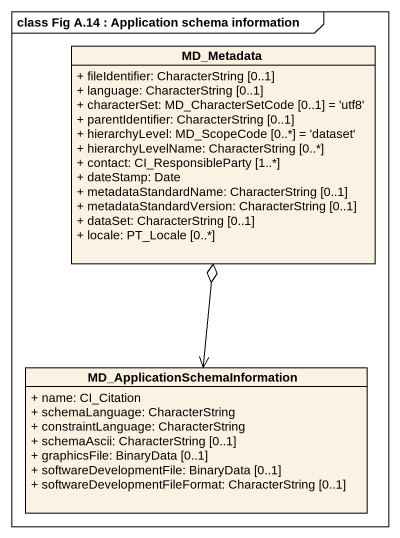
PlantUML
@startuml
mainframe class Fig A.14 : Application schema information
hide circle
hide empty members
skinparam classAttributeIconSize 0
class MD_Metadata {
  + fileIdentifier: CharacterString [0..1]
  + language: CharacterString [0..1]
  + characterSet: MD_CharacterSetCode [0..1] = 'utf8'
  + parentIdentifier: CharacterString [0..1]
  + hierarchyLevel: MD_ScopeCode [0..*] = 'dataset'
  + hierarchyLevelName: CharacterString [0..*]
  + contact: CI_ResponsibleParty [1..*]
  + dateStamp: Date
  + metadataStandardName: CharacterString [0..1]
  + metadataStandardVersion: CharacterString [0..1]
  + dataSet: CharacterString [0..1]
  + locale: PT_Locale [0..*]
}
class "MD_ApplicationSchemaInformation" as MD_ApplicationSchemaInformat {
  + name: CI_Citation
  + schemaLanguage: CharacterString
  + constraintLanguage: CharacterString
  + schemaAscii: CharacterString [0..1]
  + graphicsFile: BinaryData [0..1]
  + softwareDevelopmentFile: BinaryData [0..1]
  + softwareDevelopmentFileFormat: CharacterString [0..1]
}
MD_ApplicationSchemaInformat <-up-o MD_Metadata
@enduml
